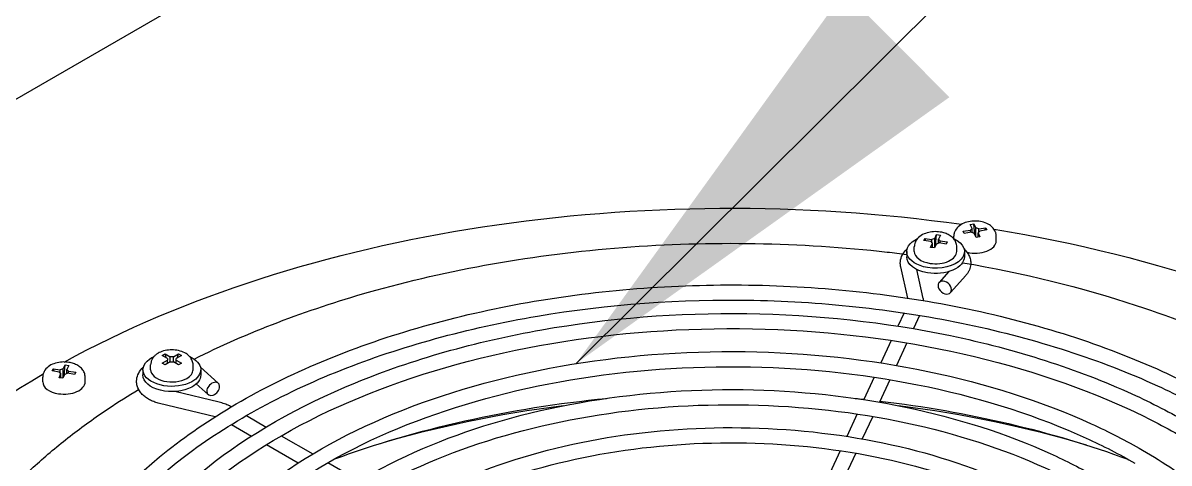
# Model space of a CAD drawing. Extents: x 0 to 216, y -5 to 280.
# Drawn here: x 176.44 to 182.46, y 185.47 to 187.78 of the extents above; entities that cross this region are included whole.
import ezdxf

# ---------------------------------------------------------------- set-up
doc = ezdxf.new("R2010")
doc.units = 0
doc.header["$LTSCALE"] = 10
doc.header["$MEASUREMENT"] = 0
doc.layers.add('CADdetails-7-VERYFINE', color=7, linetype='CONTINUOUS')
doc.layers.add('CADdetails-9-EXTRAFINE', color=9, linetype='CONTINUOUS')
doc.styles.add('CADdetails-DIMENSIONS', font='ARIALN.TTF', dxfattribs={"height": 2})
doc.dimstyles.new('CADdetails-LEADER', dxfattribs={"dimtxt": 2.38, "dimasz": 2.38, "dimexe": 0.5, "dimexo": 1.5, "dimgap": 1, "dimtad": 0, "dimzin": 0, "dimdsep": 46, "dimtxsty": 'CADdetails-DIMENSIONS', "dimcen": 1, "dimclrd": 256, "dimclre": 256, "dimclrt": 256, "dimadec": 0, "dimazin": 0, "dimtfac": 1, "dimtdec": 4, "dimtofl": 0, "dimtmove": 0, "dimatfit": 3, "dimfxl": 1, "dimtolj": 1, "dimtzin": 0, "dimarcsym": 0})

msp = doc.modelspace()

# ---------------------------------------------------------------- linework, layer by layer
at = {"layer": 'CADdetails-9-EXTRAFINE', "linetype": 'Continuous', "extrusion": (0.707107, 0.408248, -0.57735)}
for p, q in [((169.7577, 183.545), (180.8485, 189.9483)), ((181.3823, 186.6868), (181.4193, 186.6926)), ((181.3876, 186.6752), (181.3823, 186.6868)), ((181.4247, 186.681), (181.3876, 186.6752)), ((181.418, 186.7226), (181.4381, 186.7257)), ((181.428, 186.7012), (181.418, 186.7226)), ((181.428, 186.7012), (181.4193, 186.6926)), ((181.4193, 186.6801), (181.4193, 186.6926)), ((181.4247, 186.681), (181.4396, 186.676)), ((181.428, 186.6799), (181.428, 186.7012)), ((181.4381, 186.7257), (181.448, 186.7043)), ((181.4434, 186.6678), (181.4381, 186.7257)), ((181.463, 186.6993), (181.448, 186.7043)), ((181.448, 186.6579), (181.448, 186.7043)), ((181.4597, 186.6791), (181.4683, 186.6877)), ((181.4597, 186.6791), (181.4697, 186.6577)), ((181.4597, 186.6562), (181.4597, 186.6791)), ((181.463, 186.6993), (181.5, 186.705)), ((181.463, 186.6823), (181.463, 186.6993)), ((181.5054, 186.6935), (181.4683, 186.6877)), ((181.4947, 186.6918), (181.5, 186.705)), ((181.5, 186.705), (181.5054, 186.6935)), ((181.1747, 186.6376), (181.18, 186.6492)), ((181.2117, 186.6319), (181.1747, 186.6376)), ((181.18, 186.6492), (181.2171, 186.6434)), ((181.1854, 186.6359), (181.18, 186.6492)), ((181.2104, 186.6018), (181.2204, 186.6232)), ((181.2117, 186.6319), (181.2204, 186.6232)), ((181.2321, 186.6484), (181.2171, 186.6434)), ((181.2171, 186.6265), (181.2171, 186.6434)), ((181.2204, 186.6003), (181.2204, 186.6232)), ((181.2404, 186.6201), (181.2305, 186.5987)), ((181.2321, 186.6484), (181.242, 186.6698)), ((181.2321, 186.6021), (181.2321, 186.6484)), ((181.2366, 186.6119), (181.242, 186.6698)), ((181.2404, 186.6201), (181.2554, 186.6251)), ((181.242, 186.6698), (181.2621, 186.6667)), ((181.2621, 186.6667), (181.2521, 186.6453)), ((181.2608, 186.6367), (181.2521, 186.6453)), ((181.2521, 186.624), (181.2521, 186.6453)), ((181.2924, 186.6194), (181.2554, 186.6251)), ((181.2608, 186.6367), (181.2978, 186.631)), ((181.2608, 186.6243), (181.2608, 186.6367)), ((181.2978, 186.631), (181.2924, 186.6194)), ((181.3323, 186.6478), (181.3323, 186.6607)), ((181.4496, 186.6546), (181.4396, 186.676)), ((181.4697, 186.6577), (181.4496, 186.6546)), ((181.5554, 186.6358), (181.5554, 186.6607)), ((181.0845, 186.58), (181.0845, 186.5523)), ((181.1247, 186.58), (181.1247, 186.6049)), ((181.2305, 186.5987), (181.2104, 186.6018)), ((181.3478, 186.58), (181.3478, 186.6049)), ((181.388, 186.58), (181.388, 186.5523)), ((181.0897, 186.3352), (181.0531, 186.4998)), ((181.1716, 186.3338), (181.1379, 186.4856)), ((181.3068, 186.4747), (181.2553, 186.417)), ((181.3952, 186.4541), (181.3147, 186.3639)), ((181.0709, 186.2575), (181.0386, 186.1878)), ((181.1527, 186.2446), (181.1202, 186.1746)), ((181.0036, 186.1126), (180.9489, 185.9947)), ((181.0855, 186.0997), (181.0306, 185.9814)), ((177.1707, 186.0338), (177.1854, 186.0423)), ((177.1979, 186.0181), (177.1707, 186.0338)), ((177.1854, 186.0423), (177.2126, 186.0266)), ((177.1908, 186.0222), (177.1854, 186.0423)), ((177.1979, 186.0181), (177.1979, 186.0082)), ((177.2298, 186.0266), (177.2126, 186.0266)), ((177.2126, 185.9997), (177.2126, 186.0266)), ((177.2298, 186.0266), (177.2569, 186.0423)), ((177.2298, 185.9997), (177.2298, 186.0266)), ((177.2716, 186.0338), (177.2445, 186.0181)), ((177.2445, 186.0082), (177.2445, 186.0181)), ((177.2516, 186.0222), (177.2569, 186.0423)), ((177.2569, 186.0423), (177.2716, 186.0338)), ((176.5924, 185.9525), (176.5978, 185.9641)), ((176.5978, 185.9641), (176.6349, 185.9583)), ((176.6032, 185.9508), (176.5978, 185.9641)), ((176.6498, 185.9633), (176.6349, 185.9583)), ((176.6349, 185.9413), (176.6349, 185.9583)), ((176.6498, 185.9633), (176.6598, 185.9847)), ((176.6498, 185.9169), (176.6498, 185.9633)), ((176.6544, 185.9268), (176.6598, 185.9847)), ((176.6598, 185.9847), (176.6798, 185.9816)), ((176.6798, 185.9816), (176.6699, 185.9602)), ((176.6785, 185.9516), (176.6699, 185.9602)), ((176.6699, 185.9389), (176.6699, 185.9602)), ((177.0695, 185.9588), (177.0695, 185.9311)), ((177.1096, 185.9588), (177.1096, 185.9837)), ((177.1707, 185.9925), (177.1979, 186.0082)), ((177.1854, 185.984), (177.1707, 185.9925)), ((177.2126, 185.9997), (177.1854, 185.984)), ((177.1979, 185.9912), (177.1979, 186.0082)), ((177.1989, 185.9918), (177.1979, 185.9956)), ((177.2126, 185.9997), (177.2298, 185.9997)), ((177.2569, 185.984), (177.2298, 185.9997)), ((177.2435, 185.9918), (177.2445, 185.9956)), ((177.2445, 186.0082), (177.2716, 185.9925)), ((177.2445, 185.9912), (177.2445, 186.0082)), ((177.2716, 185.9925), (177.2569, 185.984)), ((177.3327, 185.9588), (177.3327, 185.9837)), ((177.3711, 185.9722), (177.4652, 185.8877)), ((177.3729, 185.9588), (177.3729, 185.9311)), ((176.5425, 185.8948), (176.5425, 185.9197)), ((176.6295, 185.9467), (176.5924, 185.9525)), ((176.6282, 185.9167), (176.6381, 185.9381)), ((176.6483, 185.9136), (176.6282, 185.9167)), ((176.6295, 185.9467), (176.6381, 185.9381)), ((176.6381, 185.9152), (176.6381, 185.9381)), ((176.6582, 185.935), (176.6483, 185.9136)), ((176.6582, 185.935), (176.6732, 185.94)), ((176.7102, 185.9342), (176.6732, 185.94)), ((176.6785, 185.9516), (176.7156, 185.9458)), ((176.6785, 185.9391), (176.6785, 185.9516)), ((176.7156, 185.9458), (176.7102, 185.9342)), ((176.7656, 185.8948), (176.7656, 185.9197)), ((180.914, 185.9194), (180.8593, 185.8015)), ((180.9958, 185.9064), (180.9409, 185.7881)), ((177.4698, 185.788), (177.2375, 185.844)), ((177.3496, 185.8845), (177.4119, 185.8284)), ((177.4484, 185.7112), (177.1558, 185.7818)), ((177.6131, 185.7177), (177.7174, 185.6575)), ((180.8243, 185.7262), (180.7696, 185.6083)), ((177.5346, 185.6711), (177.6402, 185.6101)), ((180.9061, 185.7132), (180.8512, 185.5948)), ((177.7968, 185.6117), (177.9624, 185.5161)), ((177.7184, 185.565), (177.8855, 185.4685)), ((180.7347, 185.533), (180.6799, 185.4151)), ((180.8164, 185.52), (180.7615, 185.4015)), ((178.0418, 185.4702), (178.2074, 185.3746))]:
    msp.add_line(p, q, dxfattribs=at)
at = {"layer": 'CADdetails-9-EXTRAFINE', "linetype": 'Continuous', "extrusion": (1.66533e-16, 1.38778e-16, -1)}
msp.add_ellipse((180.1604, 183.8704), major_axis=(5.0876, 0), ratio=0.57735, start_param=-2.330883, end_param=-1.330124, dxfattribs=at)
at = {"layer": 'CADdetails-9-EXTRAFINE', "linetype": 'Continuous', "extrusion": (5.55112e-17, 1.66533e-16, -1)}
msp.add_ellipse((180.1604, 183.8704), major_axis=(5.0876, 0), ratio=0.57735, start_param=-1.295421, end_param=0.785398, dxfattribs=at)
at = {"layer": 'CADdetails-9-EXTRAFINE', "linetype": 'Continuous', "extrusion": (1.11022e-16, 2.498e-16, -1)}
msp.add_ellipse((181.2362, 186.58), major_axis=(-0.1517, 0), ratio=0.57735, start_param=-1.284579, end_param=0.90145, dxfattribs=at)
at = {"layer": 'CADdetails-9-EXTRAFINE', "linetype": 'Continuous', "extrusion": (2.22045e-16, 3.33067e-16, -1)}
msp.add_ellipse((181.2362, 186.58), major_axis=(0.1517, 0), ratio=0.57735, start_param=-0.90145, end_param=1.857014, dxfattribs=at)
at = {"layer": 'CADdetails-9-EXTRAFINE', "linetype": 'Continuous'}
for centre, major_axis, ratio, start_param, end_param in [((181.4438, 186.6358), (0.1115, 0), 0.57735, -1.957108, 0), ((181.2362, 186.58), (-0.1115, 0), 0.57735, 0, 1.308997), ((181.2362, 186.58), (0.1115, 0), 0.57735, -1.832596, 0), ((181.285, 186.3905), (-0.0297, 0.0265), 0.725646, -2.566402, 0.575191), ((181.285, 186.3905), (0.0297, -0.0265), 0.725646, -2.566402, 0.575191), ((177.2212, 185.9588), (-0.1115, 0), 0.57735, 0, 2.356194), ((177.2212, 185.9588), (0.1115, 0), 0.57735, -0.785398, 0), ((176.654, 185.8948), (-0.1115, 0), 0.57735, 0, 1.308997), ((176.654, 185.8948), (0.1115, 0), 0.57735, -1.832596, 0), ((177.4386, 185.858), (0.0266, 0.0296), 0.686981, -0.652597, 2.488995), ((177.4386, 185.858), (-0.0266, -0.0296), 0.686981, -0.652597, 2.488995), ((180.1604, 183.4743), (-4.0718, 0), 0.57735, -1.352873, -1.093864), ((180.1604, 183.4743), (-4.0718, 0), 0.57735, -2.047729, -1.78872)]:
    msp.add_ellipse(centre, major_axis=major_axis, ratio=ratio, start_param=start_param, end_param=end_param, dxfattribs=at)
at = {"layer": 'CADdetails-9-EXTRAFINE', "linetype": 'Continuous', "extrusion": (1.11022e-16, 3.60822e-16, -1)}
msp.add_ellipse((181.2362, 186.5523), major_axis=(-0.1517, 0), ratio=0.57735, start_param=-1.284579, end_param=0, dxfattribs=at)
at = {"layer": 'CADdetails-9-EXTRAFINE', "linetype": 'Continuous', "extrusion": (1.11022e-16, 4.44089e-16, -1)}
msp.add_ellipse((181.2362, 186.5523), major_axis=(0.1517, 0), ratio=0.57735, start_param=0, end_param=1.857014, dxfattribs=at)
at = {"layer": 'CADdetails-9-EXTRAFINE', "linetype": 'Continuous', "extrusion": (-5.55112e-17, 3.33067e-16, -1)}
msp.add_ellipse((177.2212, 185.9588), major_axis=(-0.1517, 0), ratio=0.57735, start_param=-2.331777, end_param=0.809816, dxfattribs=at)
at = {"layer": 'CADdetails-9-EXTRAFINE', "linetype": 'Continuous', "extrusion": (1.16804e-29, 1.94289e-16, -1)}
msp.add_ellipse((177.2212, 185.9588), major_axis=(0.1517, 0), ratio=0.57735, start_param=-2.331777, end_param=-2.240142, dxfattribs=at)
at = {"layer": 'CADdetails-9-EXTRAFINE', "linetype": 'Continuous', "extrusion": (2.77556e-16, 4.16334e-16, -1)}
msp.add_ellipse((177.2212, 185.9588), major_axis=(0.1517, 0), ratio=0.57735, start_param=-0.90145, end_param=0.809816, dxfattribs=at)
at = {"layer": 'CADdetails-9-EXTRAFINE', "linetype": 'Continuous', "extrusion": (1.11022e-16, 2.77556e-16, -1)}
msp.add_ellipse((180.1604, 183.8704), major_axis=(-5.0876, 0), ratio=0.57735, start_param=-1.349434, end_param=0.780399, dxfattribs=at)
at = {"layer": 'CADdetails-9-EXTRAFINE', "linetype": 'Continuous', "extrusion": (5.55112e-17, 2.22045e-16, -1)}
msp.add_ellipse((177.2212, 185.9311), major_axis=(-0.1517, 0), ratio=0.57735, start_param=-2.331777, end_param=0, dxfattribs=at)
at = {"layer": 'CADdetails-9-EXTRAFINE', "linetype": 'Continuous', "extrusion": (5.55112e-17, 3.33067e-16, -1)}
msp.add_ellipse((177.2212, 185.9311), major_axis=(0.1517, 0), ratio=0.57735, start_param=0, end_param=0.809816, dxfattribs=at)
at = {"layer": 'CADdetails-9-EXTRAFINE', "linetype": 'Continuous', "extrusion": (1.8321e-29, 3.05311e-16, -1)}
msp.add_ellipse((180.1604, 183.6029), major_axis=(3.8753, 0), ratio=0.57735, start_param=-2.139615, end_param=-1.740347, dxfattribs=at)
at = {"layer": 'CADdetails-9-EXTRAFINE', "linetype": 'Continuous', "extrusion": (-5.55112e-17, 2.498e-16, -1)}
msp.add_ellipse((180.1604, 183.6029), major_axis=(3.8753, 0), ratio=0.57735, start_param=-1.401246, end_param=-1.389226, dxfattribs=at)
at = {"layer": 'CADdetails-9-EXTRAFINE', "linetype": 'Continuous', "extrusion": (9.24446e-32, 3.33067e-16, -1)}
msp.add_ellipse((180.1604, 183.6029), major_axis=(3.8753, 0), ratio=0.57735, start_param=-1.367281, end_param=-1.001977, dxfattribs=at)
at = {"layer": 'CADdetails-9-EXTRAFINE', "linetype": 'Continuous'}
for points, knots in [([(181.5495, 186.6872), (181.546, 186.6946), (181.5413, 186.7011), (181.5292, 186.7138), (181.5214, 186.7194), (181.503, 186.7295), (181.4921, 186.7334), (181.4692, 186.7389), (181.4571, 186.7403), (181.4331, 186.7404), (181.4212, 186.7392), (181.3981, 186.7342), (181.3869, 186.7304), (181.3664, 186.7197), (181.357, 186.7129), (181.3429, 186.6968), (181.3377, 186.6881), (181.3332, 186.6726), (181.3323, 186.6667), (181.3323, 186.6607)], [1.047198, 1.047198, 1.047198, 1.047198, 1.290132, 1.290132, 1.598312, 1.598312, 1.967813, 1.967813, 2.343621, 2.343621, 2.714829, 2.714829, 3.090108, 3.090108, 3.461612, 3.461612, 3.758457, 3.758457, 3.926991, 3.926991, 3.926991, 3.926991]), ([(181.2613, 186.6826), (181.2498, 186.6844), (181.2379, 186.6849), (181.2144, 186.6835), (181.2028, 186.6815), (181.1807, 186.675), (181.1702, 186.6705), (181.1513, 186.6583), (181.1427, 186.6507), (181.1311, 186.6336), (181.1273, 186.625), (181.125, 186.6121), (181.1247, 186.6085), (181.1247, 186.6049)], [2.094395, 2.094395, 2.094395, 2.094395, 2.460914, 2.460914, 2.827433, 2.827433, 3.193953, 3.193953, 3.55395, 3.55395, 3.824443, 3.824443, 3.926991, 3.926991, 3.926991, 3.926991]), ([(181.3478, 186.6049), (181.3478, 186.6124), (181.3463, 186.6199), (181.3409, 186.6343), (181.3368, 186.641), (181.3267, 186.6532), (181.3204, 186.6586), (181.3069, 186.6677), (181.2997, 186.6714), (181.2845, 186.6773), (181.2766, 186.6796), (181.2661, 186.6818), (181.2637, 186.6822), (181.2613, 186.6826)], [0.785398, 0.785398, 0.785398, 0.785398, 0.999134, 0.999134, 1.232557, 1.232557, 1.494356, 1.494356, 1.756155, 1.756155, 2.017955, 2.017955, 2.094395, 2.094395, 2.094395, 2.094395]), ([(181.5554, 186.6607), (181.5554, 186.6626), (181.5553, 186.6644), (181.555, 186.6681), (181.5547, 186.6699), (181.5541, 186.6735), (181.5536, 186.6753), (181.5527, 186.6788), (181.5521, 186.6805), (181.5509, 186.6839), (181.5502, 186.6856), (181.5495, 186.6872)], [0.7853982, 0.7853982, 0.7853982, 0.7853982, 0.837758, 0.837758, 0.8901179, 0.8901179, 0.9424778, 0.9424778, 0.9948377, 0.9948377, 1.0471976, 1.0471976, 1.0471976, 1.0471976]), ([(177.3381, 186.0147), (177.6178, 186.1543), (177.9265, 186.2724), (178.6757, 186.486), (179.1289, 186.5656), (180.0535, 186.6369), (180.5248, 186.6288), (181.0164, 186.5735), (181.0505, 186.5694), (181.0845, 186.5651)], [3.2139739, 3.2139739, 3.2139739, 3.2139739, 3.4682988, 3.4682988, 3.7942807, 3.7942807, 4.1193902, 4.1193902, 4.1436929, 4.1436929, 4.1436929, 4.1436929]), ([(181.0509, 186.5192), (181.0509, 186.5311), (181.0534, 186.543), (181.0628, 186.5658), (181.0701, 186.5765), (181.0812, 186.5885), (181.0837, 186.591), (181.0863, 186.5934)], [2.3561945, 2.3561945, 2.3561945, 2.3561945, 2.5900971, 2.5900971, 2.8475425, 2.8475425, 2.9190455, 2.9190455, 2.9190455, 2.9190455]), ([(181.3862, 186.5934), (181.3895, 186.5903), (181.3927, 186.5871), (181.4009, 186.5778), (181.4055, 186.5715), (181.4132, 186.5578), (181.4163, 186.5505), (181.4205, 186.5352), (181.4216, 186.5272), (181.4216, 186.5192)], [4.9349361, 4.9349361, 4.9349361, 4.9349361, 5.0265482, 5.0265482, 5.1836279, 5.1836279, 5.3407075, 5.3407075, 5.4977871, 5.4977871, 5.4977871, 5.4977871]), ([(181.0531, 186.4998), (181.0528, 186.5011), (181.0525, 186.5023), (181.0521, 186.5049), (181.0519, 186.5062), (181.0515, 186.5088), (181.0514, 186.5101), (181.0512, 186.5126), (181.0511, 186.5139), (181.051, 186.5166), (181.0509, 186.5179), (181.0509, 186.5192)], [2.2283418, 2.2283418, 2.2283418, 2.2283418, 2.2539124, 2.2539124, 2.2794829, 2.2794829, 2.3050534, 2.3050534, 2.330624, 2.330624, 2.3561945, 2.3561945, 2.3561945, 2.3561945]), ([(181.3783, 186.5214), (181.6953, 186.4674), (182.0021, 186.392), (182.6998, 186.1627), (183.0724, 185.9889), (183.6887, 185.5889), (183.9391, 185.3664), (184.1281, 185.1223)], [4.2141952, 4.2141952, 4.2141952, 4.2141952, 4.4445939, 4.4445939, 4.7707955, 4.7707955, 5.0772528, 5.0772528, 5.0772528, 5.0772528]), ([(181.4216, 186.5192), (181.4216, 186.5143), (181.4212, 186.5094), (181.4196, 186.4999), (181.4184, 186.4952), (181.4154, 186.4861), (181.4135, 186.4817), (181.4092, 186.4732), (181.4067, 186.4691), (181.4013, 186.4613), (181.3984, 186.4576), (181.3952, 186.4541)], [5.4977871, 5.4977871, 5.4977871, 5.4977871, 5.5930324, 5.5930324, 5.6882778, 5.6882778, 5.7835231, 5.7835231, 5.8787684, 5.8787684, 5.9740137, 5.9740137, 5.9740137, 5.9740137]), ([(176.4835, 184.2647), (176.4835, 184.4912), (176.5456, 184.7174), (176.7873, 185.1484), (176.9685, 185.3528), (177.4329, 185.7195), (177.7171, 185.8814), (178.3586, 186.1447), (178.7159, 186.2461), (179.4669, 186.3785), (179.8605, 186.4095), (180.6445, 186.3981), (181.0348, 186.3557), (181.773, 186.2018), (182.1209, 186.0902), (182.5427, 185.8981), (182.6504, 185.8428), (182.7522, 185.784)], [2.356194, 2.356194, 2.356194, 2.356194, 2.669445, 2.669445, 2.987392, 2.987392, 3.308938, 3.308938, 3.630708, 3.630708, 3.952168, 3.952168, 4.273513, 4.273513, 4.595014, 4.595014, 4.712389, 4.712389, 4.712389, 4.712389]), ([(176.5631, 184.2647), (176.5631, 184.4863), (176.6263, 184.708), (176.873, 185.1275), (177.0546, 185.3254), (177.5168, 185.6771), (177.7962, 185.8314), (178.4259, 186.0819), (178.7759, 186.1782), (179.5117, 186.3028), (179.8972, 186.331), (180.6644, 186.3162), (181.0459, 186.2732), (181.7658, 186.1206), (182.1041, 186.011), (182.5118, 185.8244), (182.6149, 185.7713), (182.7123, 185.715)], [2.356194, 2.356194, 2.356194, 2.356194, 2.683482, 2.683482, 3.00521, 3.00521, 3.323529, 3.323529, 3.64175, 3.64175, 3.960288, 3.960288, 4.278934, 4.278934, 4.597416, 4.597416, 4.712389, 4.712389, 4.712389, 4.712389]), ([(181.1736, 186.3219), (181.1734, 186.323), (181.1733, 186.3242), (181.173, 186.3267), (181.1727, 186.3282), (181.1722, 186.331), (181.172, 186.3324), (181.1716, 186.3338)], [0.84148468, 0.84148468, 0.84148468, 0.84148468, 0.86210976, 0.86210976, 0.8876803, 0.8876803, 0.91325083, 0.91325083, 0.91325083, 0.91325083]), ([(176.7433, 184.2647), (176.7433, 184.4752), (176.8009, 184.6854), (177.0252, 185.086), (177.1935, 185.276), (177.6247, 185.6171), (177.8888, 185.7677), (178.4849, 186.0126), (178.8169, 186.107), (179.5148, 186.2302), (179.8806, 186.2591), (180.6092, 186.2486), (180.9719, 186.2093), (181.6581, 186.0663), (181.9814, 185.9627), (182.3736, 185.784), (182.4738, 185.7326), (182.5685, 185.678)], [2.356194, 2.356194, 2.356194, 2.356194, 2.668946, 2.668946, 2.986723, 2.986723, 3.308383, 3.308383, 3.630289, 3.630289, 3.951861, 3.951861, 4.273309, 4.273309, 4.594925, 4.594925, 4.712389, 4.712389, 4.712389, 4.712389]), ([(176.8229, 184.2647), (176.8229, 184.4703), (176.8816, 184.676), (177.1109, 185.0652), (177.2795, 185.2486), (177.7086, 185.5747), (177.9679, 185.7177), (178.5522, 185.9499), (178.877, 186.0391), (179.5596, 186.1545), (179.9173, 186.1806), (180.6291, 186.1668), (180.9831, 186.1268), (181.6509, 185.9851), (181.9647, 185.8834), (182.3427, 185.7103), (182.4383, 185.6611), (182.5286, 185.609)], [2.356194, 2.356194, 2.356194, 2.356194, 2.684067, 2.684067, 3.005912, 3.005912, 3.324097, 3.324097, 3.642181, 3.642181, 3.960606, 3.960606, 4.279147, 4.279147, 4.597512, 4.597512, 4.712389, 4.712389, 4.712389, 4.712389]), ([(177.0896, 184.2647), (177.0896, 184.4538), (177.1413, 184.6428), (177.3424, 185.0028), (177.4934, 185.1737), (177.8805, 185.4806), (178.1177, 185.616), (178.6533, 185.8366), (178.9516, 185.9215), (179.5788, 186.0325), (179.9074, 186.0585), (180.5622, 186.0493), (180.8881, 186.0141), (181.5049, 185.8857), (181.7955, 185.7926), (182.1482, 185.632), (182.2383, 185.5858), (182.3235, 185.5366)], [2.356194, 2.356194, 2.356194, 2.356194, 2.668155, 2.668155, 2.985657, 2.985657, 3.307496, 3.307496, 3.629619, 3.629619, 3.95137, 3.95137, 4.272984, 4.272984, 4.594782, 4.594782, 4.712389, 4.712389, 4.712389, 4.712389]), ([(177.1498, 186.0458), (177.1456, 186.0433), (177.1415, 186.0406), (177.1338, 186.0345), (177.1302, 186.0311), (177.1236, 186.0236), (177.1205, 186.0194), (177.1154, 186.0103), (177.1133, 186.0053), (177.1104, 185.9948), (177.1096, 185.9893), (177.1096, 185.9837)], [3.1415927, 3.1415927, 3.1415927, 3.1415927, 3.2986723, 3.2986723, 3.4557519, 3.4557519, 3.6128316, 3.6128316, 3.7699112, 3.7699112, 3.9269908, 3.9269908, 3.9269908, 3.9269908]), ([(177.3327, 185.9837), (177.3327, 185.9913), (177.3313, 185.9988), (177.3259, 186.0131), (177.3218, 186.0198), (177.311, 186.0328), (177.3039, 186.0387), (177.2869, 186.0495), (177.2765, 186.0539), (177.2543, 186.0605), (177.2423, 186.0624), (177.2183, 186.0637), (177.2063, 186.0631), (177.1829, 186.0593), (177.1715, 186.0561), (177.1571, 186.0497), (177.1534, 186.0478), (177.1498, 186.0458)], [0.785398, 0.785398, 0.785398, 0.785398, 0.999134, 0.999134, 1.232557, 1.232557, 1.524116, 1.524116, 1.884942, 1.884942, 2.262003, 2.262003, 2.633533, 2.633533, 3.007364, 3.007364, 3.141593, 3.141593, 3.141593, 3.141593]), ([(176.6791, 185.9974), (176.6675, 185.9992), (176.6557, 185.9998), (176.6322, 185.9983), (176.6206, 185.9964), (176.5985, 185.9899), (176.588, 185.9854), (176.5691, 185.9732), (176.5605, 185.9656), (176.5489, 185.9485), (176.5451, 185.9399), (176.5428, 185.927), (176.5425, 185.9234), (176.5425, 185.9197)], [2.094395, 2.094395, 2.094395, 2.094395, 2.460914, 2.460914, 2.827433, 2.827433, 3.193953, 3.193953, 3.55395, 3.55395, 3.824443, 3.824443, 3.926991, 3.926991, 3.926991, 3.926991]), ([(176.7656, 185.9197), (176.7656, 185.9273), (176.7641, 185.9348), (176.7587, 185.9491), (176.7546, 185.9558), (176.7444, 185.9681), (176.7382, 185.9735), (176.7247, 185.9825), (176.7175, 185.9862), (176.7023, 185.9922), (176.6944, 185.9945), (176.6839, 185.9966), (176.6815, 185.9971), (176.6791, 185.9974)], [0.785398, 0.785398, 0.785398, 0.785398, 0.999134, 0.999134, 1.232557, 1.232557, 1.494356, 1.494356, 1.756155, 1.756155, 2.017955, 2.017955, 2.094395, 2.094395, 2.094395, 2.094395]), ([(177.0359, 185.898), (177.0359, 185.91), (177.0383, 185.9218), (177.0478, 185.9446), (177.055, 185.9554), (177.0661, 185.9673), (177.0686, 185.9698), (177.0712, 185.9722)], [2.3561945, 2.3561945, 2.3561945, 2.3561945, 2.5900971, 2.5900971, 2.8475425, 2.8475425, 2.9190455, 2.9190455, 2.9190455, 2.9190455]), ([(177.1693, 184.2647), (177.1693, 184.4489), (177.2221, 184.6334), (177.4281, 184.982), (177.5794, 185.1463), (177.9644, 185.4382), (178.1969, 185.5661), (178.7206, 185.7738), (179.0117, 185.8536), (179.6235, 185.9568), (179.9441, 185.98), (180.5821, 185.9675), (180.8993, 185.9316), (181.4976, 185.8045), (181.7787, 185.7133), (182.1173, 185.5583), (182.2029, 185.5142), (182.2837, 185.4676)], [2.356194, 2.356194, 2.356194, 2.356194, 2.685009, 2.685009, 3.007038, 3.007038, 3.325006, 3.325006, 3.642871, 3.642871, 3.961116, 3.961116, 4.279489, 4.279489, 4.597667, 4.597667, 4.712389, 4.712389, 4.712389, 4.712389]), ([(177.0984, 185.8041), (177.0914, 185.8081), (177.0848, 185.8126), (177.0725, 185.8224), (177.0668, 185.8277), (177.0565, 185.8394), (177.0519, 185.8457), (177.0443, 185.8594), (177.0412, 185.8667), (177.037, 185.882), (177.0359, 185.89), (177.0359, 185.898)], [1.5707963, 1.5707963, 1.5707963, 1.5707963, 1.727876, 1.727876, 1.8849556, 1.8849556, 2.0420352, 2.0420352, 2.1991149, 2.1991149, 2.3561945, 2.3561945, 2.3561945, 2.3561945]), ([(176.1927, 185.1223), (176.2377, 185.1804), (176.2862, 185.2373), (176.3898, 185.3485), (176.4449, 185.4028), (176.5613, 185.5084), (176.6226, 185.5599), (176.7512, 185.6597), (176.8184, 185.7081), (176.9397, 185.7891), (176.9925, 185.8226), (177.0467, 185.8551)], [2.7767288, 2.7767288, 2.7767288, 2.7767288, 2.8497016, 2.8497016, 2.9226744, 2.9226744, 2.9956471, 2.9956471, 3.0686199, 3.0686199, 3.1221108, 3.1221108, 3.1221108, 3.1221108]), ([(177.436, 184.2647), (177.436, 184.4325), (177.4817, 184.6001), (177.6597, 184.9197), (177.7933, 185.0714), (178.1363, 185.344), (178.3467, 185.4644), (178.8217, 185.6605), (179.0864, 185.736), (179.6427, 185.8348), (179.9342, 185.858), (180.5151, 185.85), (180.8043, 185.8188), (181.3516, 185.7051), (181.6096, 185.6225), (181.9228, 185.4799), (182.0029, 185.4389), (182.0786, 185.3952)], [2.356194, 2.356194, 2.356194, 2.356194, 2.667169, 2.667169, 2.98432, 2.98432, 3.306381, 3.306381, 3.628777, 3.628777, 3.950754, 3.950754, 4.272575, 4.272575, 4.594604, 4.594604, 4.712389, 4.712389, 4.712389, 4.712389]), ([(177.1558, 185.7818), (177.1516, 185.7828), (177.1475, 185.7839), (177.1395, 185.7863), (177.1355, 185.7876), (177.1277, 185.7903), (177.1238, 185.7918), (177.1163, 185.795), (177.1126, 185.7967), (177.1054, 185.8003), (177.1018, 185.8021), (177.0984, 185.8041)], [1.1811443, 1.1811443, 1.1811443, 1.1811443, 1.2590747, 1.2590747, 1.3370051, 1.3370051, 1.4149355, 1.4149355, 1.4928659, 1.4928659, 1.5707963, 1.5707963, 1.5707963, 1.5707963]), ([(177.5337, 185.7636), (177.5305, 185.7654), (177.5272, 185.7671), (177.5197, 185.7708), (177.5155, 185.7727), (177.5067, 185.7764), (177.5023, 185.7781), (177.4933, 185.7813), (177.4887, 185.7828), (177.4793, 185.7856), (177.4746, 185.7868), (177.4698, 185.788)], [1.5863639, 1.5863639, 1.5863639, 1.5863639, 1.6487267, 1.6487267, 1.7266571, 1.7266571, 1.8045876, 1.8045876, 1.882518, 1.882518, 1.9604484, 1.9604484, 1.9604484, 1.9604484]), ([(177.5157, 184.2647), (177.5157, 184.4276), (177.5625, 184.5907), (177.7453, 184.8989), (177.8794, 185.044), (178.2202, 185.3016), (178.4258, 185.4145), (178.8889, 185.5977), (179.1464, 185.6681), (179.6874, 185.7591), (179.971, 185.7795), (180.535, 185.7682), (180.8155, 185.7364), (181.3444, 185.6239), (181.5928, 185.5433), (181.8919, 185.4062), (181.9674, 185.3673), (182.0387, 185.3262)], [2.356194, 2.356194, 2.356194, 2.356194, 2.686209, 2.686209, 3.008459, 3.008459, 3.326152, 3.326152, 3.64374, 3.64374, 3.961759, 3.961759, 4.279921, 4.279921, 4.597862, 4.597862, 4.712389, 4.712389, 4.712389, 4.712389]), ([(177.7824, 184.2647), (177.7824, 184.4112), (177.8222, 184.5575), (177.9769, 184.8365), (178.0933, 184.9691), (178.392, 185.2075), (178.5756, 185.3128), (178.9901, 185.4844), (179.2211, 185.5505), (179.7066, 185.637), (179.9611, 185.6575), (180.4681, 185.6507), (180.7205, 185.6236), (181.1984, 185.5245), (181.4237, 185.4524), (181.6974, 185.3279), (181.7674, 185.292), (181.8336, 185.2537)], [2.356194, 2.356194, 2.356194, 2.356194, 2.665908, 2.665908, 2.982596, 2.982596, 3.304939, 3.304939, 3.627688, 3.627688, 3.949958, 3.949958, 4.272047, 4.272047, 4.594374, 4.594374, 4.712389, 4.712389, 4.712389, 4.712389]), ([(177.8621, 184.2647), (177.8621, 184.4063), (177.9029, 184.5481), (178.0625, 184.8157), (178.1793, 184.9416), (178.476, 185.165), (178.6547, 185.2629), (179.0573, 185.4217), (179.2811, 185.4827), (179.7514, 185.5613), (179.9978, 185.579), (180.488, 185.5689), (180.7317, 185.5412), (181.1912, 185.4433), (181.4069, 185.3732), (181.6665, 185.2542), (181.732, 185.2204), (181.7938, 185.1847)], [2.356194, 2.356194, 2.356194, 2.356194, 2.687785, 2.687785, 3.010309, 3.010309, 3.327641, 3.327641, 3.644871, 3.644871, 3.962595, 3.962595, 4.280484, 4.280484, 4.598117, 4.598117, 4.712389, 4.712389, 4.712389, 4.712389]), ([(182.3235, 185.5366), (182.4373, 185.4709), (182.5423, 185.3999), (182.7322, 185.249), (182.8171, 185.1691), (182.9646, 185.0019), (183.0272, 184.9148), (183.1282, 184.7352), (183.1667, 184.6428), (183.2182, 184.4552), (183.2312, 184.3599), (183.2312, 184.2647)], [4.712389, 4.712389, 4.712389, 4.712389, 4.8694686, 4.8694686, 5.0265482, 5.0265482, 5.1836279, 5.1836279, 5.3407075, 5.3407075, 5.4977871, 5.4977871, 5.4977871, 5.4977871])]:
    msp.add_open_spline(points, degree=3, knots=knots, dxfattribs=at)

# ---------------------------------------------------------------- leaders
at = {"layer": 'CADdetails-7-VERYFINE', "annotation_type": 0, "has_hookline": 1, "hookline_direction": 0, "text_width": 18.9701}
msp.add_leader([(179.3455, 185.9905), (190.1471, 196.7309), (193.7053, 196.7309)], dimstyle='CADdetails-LEADER', override={"dimgap": 1, "dimtad": 0}, dxfattribs=at)

doc.saveas('drawing.dxf')
